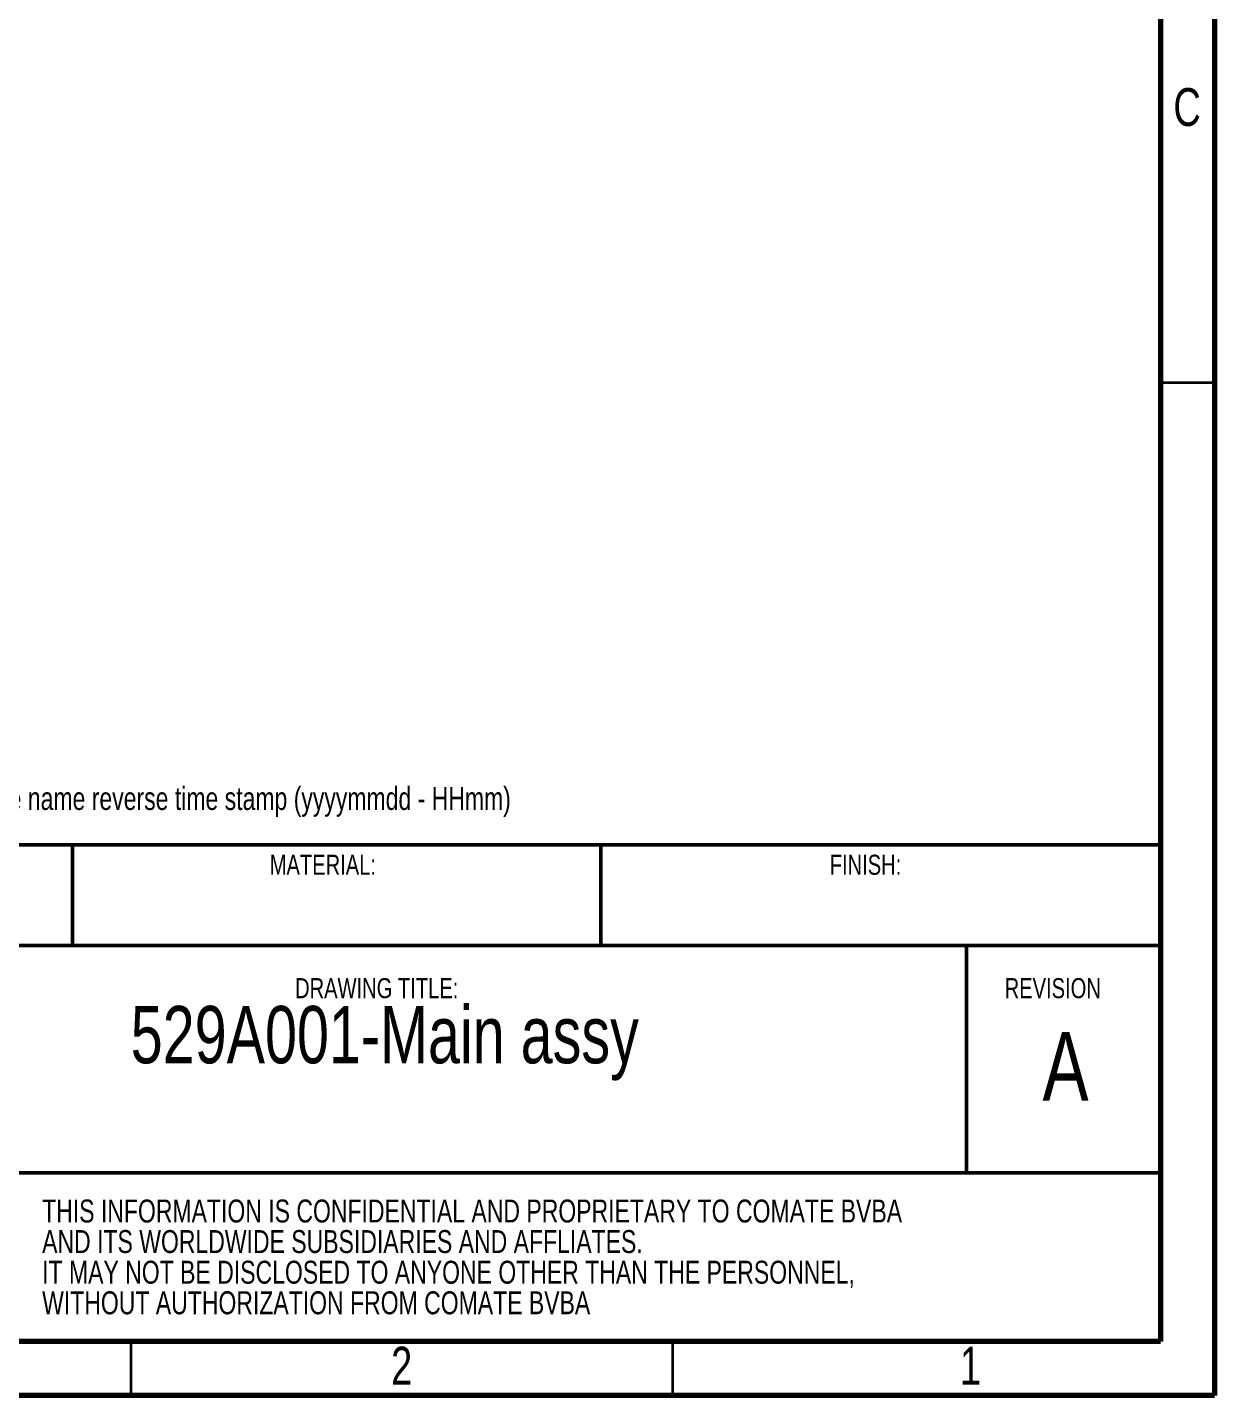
# Model space of a CAD drawing. Header units: millimetres. Extents: x 15 to 415, y 5 to 292.
# Drawn here: x 305.4 to 415, y 5 to 131.3 of the extents above; entities that cross this region are included whole.
import ezdxf

# ---------------------------------------------------------------- set-up
doc = ezdxf.new("R2010")
doc.units = ezdxf.units.MM
doc.styles.add('SLDTEXTSTYLE0', font='TXT', dxfattribs={"width": 0.75})
doc.styles.add('SLDTEXTSTYLE2', font='TXT', dxfattribs={"width": 0.678571})

# ---------------------------------------------------------------- blocks, each defined once
blk = doc.blocks.new('SW_NOTE_0_1')
at = {"color": 0, "linetype": 'Continuous', "lineweight": 0, "attachment_point": 1}
for s, insert, char_height, style in [('Please refer to the 3D CAD model for all undefined dimensions', (0, 2.73), 2.1167, 'SLDTEXTSTYLE0'), ('If in D', (0, -1.09), 2.117, 'SLDTEXTSTYLE2'), ('R', (7.57, -1.09), 2.12, 'SLDTEXTSTYLE0'), ('A', (9.38, -1.09), 2.12, 'SLDTEXTSTYLE0'), ('F', (11.57, -1.09), 2.12, 'SLDTEXTSTYLE0'), ('T: bottom right time stamp (dd-mm-yyyy - HH:mm) must match file name reverse time stamp (yyyymmdd - HHmm)', (13.13, -1.09), 2.11667, 'SLDTEXTSTYLE0')]:
    blk.add_mtext(s, dxfattribs=dict(at, insert=insert, char_height=char_height, style=style))
blk = doc.blocks.new('SW_NOTE_0_2')
at = {"color": 0, "linetype": 'Continuous', "lineweight": 0, "char_height": 2.1167, "attachment_point": 1, "style": 'SLDTEXTSTYLE0'}
for s, insert in [('THIS INFORMATION IS CONFIDENTIAL AND PROPRIETARY TO COMATE BVBA', (0, 2.73)), ('AND ITS WORLDWIDE SUBSIDIARIES AND AFFLIATES.', (0, -0.09)), ('IT MAY NOT BE DISCLOSED TO ANYONE OTHER THAN THE PERSONNEL,', (0, -2.92)), ('WITHOUT AUTHORIZATION FROM COMATE BVBA', (0, -5.74))]:
    blk.add_mtext(s, dxfattribs=dict(at, insert=insert))

msp = doc.modelspace()

# ---------------------------------------------------------------- linework, layer by layer
at = {"color": 7, "linetype": 'Continuous', "lineweight": 70}
for p, q in [((415, 292), (415, 5)), ((410, 287), (410, 10)), ((410, 10), (20, 10)), ((415, 5), (15, 5))]:
    msp.add_line(p, q, dxfattribs=at)
at = {"color": 7, "linetype": 'Continuous', "lineweight": 35}
for p, q in [((415, 98.5), (410, 98.5)), ((315, 5), (315, 10)), ((365, 5), (365, 10))]:
    msp.add_line(p, q, dxfattribs=at)
at = {"color": 7, "linetype": 'Continuous', "lineweight": 50}
for p, q in [((229.92, 55.83), (410, 55.83)), ((309.57, 55.83), (309.57, 46.54)), ((358.34, 55.83), (358.34, 46.54)), ((410, 46.54), (229.58, 46.54)), ((392.11, 25.57), (392.11, 46.54)), ((410, 25.57), (304.04, 25.57))]:
    msp.add_line(p, q, dxfattribs=at)

# ---------------------------------------------------------------- block references
at = {"color": 7, "linetype": 'Continuous', "lineweight": 0}
for name, p in [('SW_NOTE_0_1', (229.57, 62.27)), ('SW_NOTE_0_2', (306.77, 20.37))]:
    msp.add_blockref(name, p, dxfattribs=at)

# ---------------------------------------------------------------- texts
at = {"color": 7, "linetype": 'Continuous', "lineweight": 0, "style": 'SLDTEXTSTYLE0'}
for s, insert, char_height, attachment_point in [('C', (412.46, 125.7), 3.5, 2), ('MATERIAL:', (327.78, 54.93), 1.852, 1), ('FINISH:', (379.47, 54.93), 1.852, 1), ('DRAWING TITLE:', (330.12, 43.54), 1.8521, 1), ('REVISION', (395.62, 43.54), 1.852, 1), ('529A001-Main assy', (338.4, 40.97), 5.2917, 2), ('A', (401.24, 38.58), 6.35, 2), ('2', (339.96, 9.51), 3.5, 2), ('1', (392.46, 9.51), 3.5, 2)]:
    msp.add_mtext(s, dxfattribs=dict(at, insert=insert, char_height=char_height, attachment_point=attachment_point))

doc.saveas('drawing.dxf')
